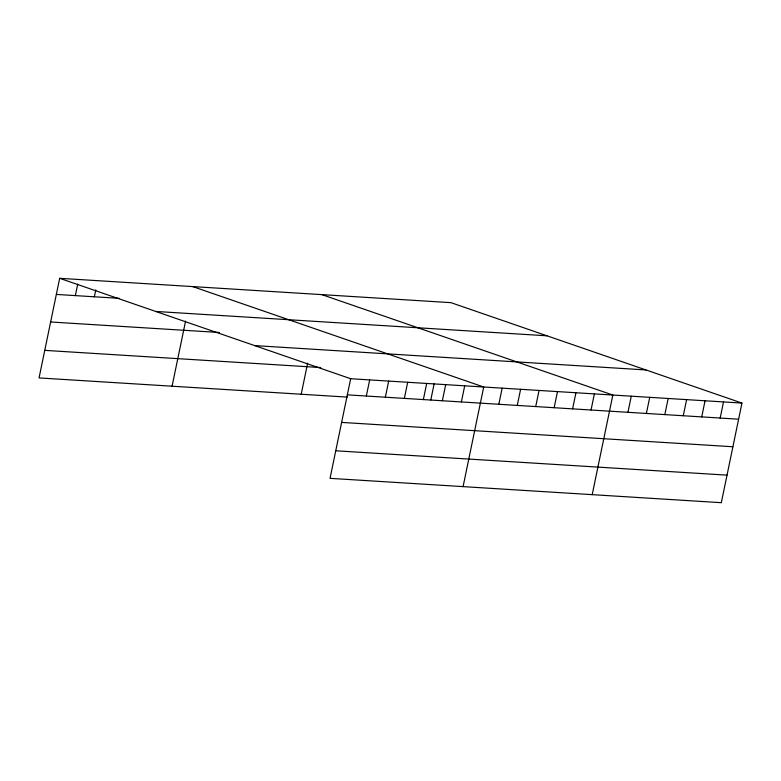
<?xml version="1.0" encoding="UTF-8"?>
<svg xmlns="http://www.w3.org/2000/svg" width="781" height="781" viewBox="0 0 781 781"><rect width="100%" height="100%" fill="white"/><g stroke="black" fill="none" stroke-linecap="round" stroke-linejoin="round"><path stroke-width="1.17" d="M741.95 403.074L350.679 378.726L330.041 478.343L721.322 502.691L741.95 403.074L450.959 302.657L59.678 278.309L39.05 377.926L347.32 397.109M75.347 295.608L77.729 284.099M94.355 296.79L95.78 289.888M172.084 386.204L185.575 321.079M301.202 394.239L307.646 363.136M366.338 396.026L369.677 379.908M385.345 397.207L388.684 381.089M404.353 398.398L407.692 382.27M423.361 399.579L426.69 383.461M430.8 399.979L434.129 383.901M442.358 400.76L445.697 384.642M461.366 401.942L464.705 385.824M463.074 486.622L483.712 387.005L192.712 286.588M498.815 404.275L502.154 388.157M517.266 405.417L520.605 389.299M535.707 406.569L539.046 390.451M554.149 407.721L557.488 391.593M572.6 408.863L575.939 392.745M591.041 410.015L594.38 393.897M592.203 494.656L612.831 395.04L321.831 294.622M627.934 412.309L631.273 396.192M646.385 413.461L649.724 397.334M664.826 414.604L668.165 398.486M683.277 415.756L686.616 399.628M701.719 416.898L705.058 400.78M720.17 418.05L723.509 401.932M56.339 294.427L119.298 298.342M155.712 311.443L546.983 335.801M50.638 321.987L219.402 332.481M254.645 345.592L645.926 369.94M44.751 350.366L320.747 367.548M347.34 394.844L738.611 419.192M341.629 422.404L732.91 446.752M335.752 450.783L727.023 475.141M59.678 278.309L350.679 378.726"/></g></svg>
